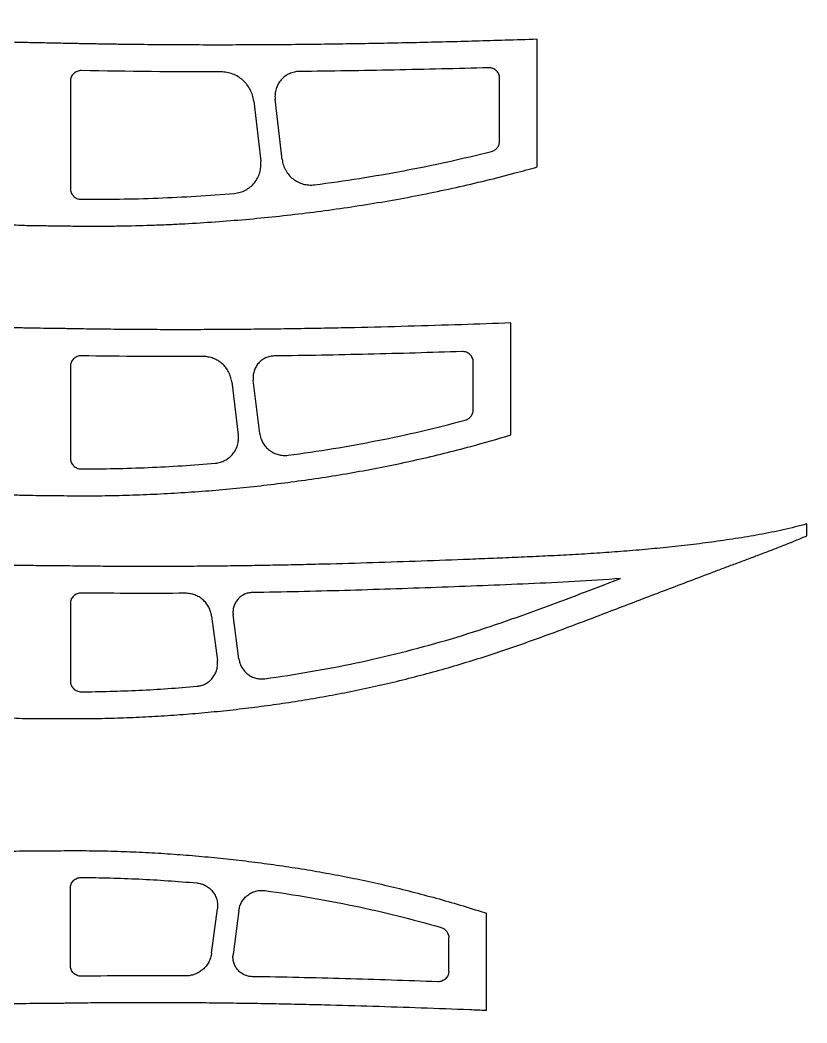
# Model space of a CAD drawing. Header units: millimetres. Extents: x -258 to 1189, y 0 to 841.
# Drawn here: x -200.7 to -127.5, y 499.2 to 592.5 of the extents above; entities that cross this region are included whole.
import ezdxf

# ---------------------------------------------------------------- set-up
doc = ezdxf.new("R2010")
doc.units = ezdxf.units.MM

msp = doc.modelspace()

# ---------------------------------------------------------------- linework, layer by layer
at = {"color": 7, "linetype": 'Continuous', "lineweight": 25}
for p, q in [((-152.556, 578.8112), (-152.556, 590.6826)), ((-156.056, 581.2294), (-156.056, 587.0441)), ((-196.0139, 586.7729), (-196.0139, 576.806)), ((-176.2978, 579.5017), (-176.9518, 585.1213)), ((-178.946, 584.9385), (-178.2952, 579.3415)), ((-155.0136, 553.8714), (-155.0136, 564.2915)), ((-196.0139, 560.2387), (-196.0139, 551.7171)), ((-158.5136, 556.2261), (-158.5136, 560.6352)), ((-178.3815, 554.0246), (-178.9932, 558.9665)), ((-180.9922, 558.8213), (-180.3803, 553.8738)), ((-127.4572, 544.4989), (-127.4554, 545.6016)), ((-196.0139, 538.1693), (-196.0139, 530.9835)), ((-182.8645, 537.021), (-182.3202, 532.9001)), ((-180.3202, 533.0404), (-180.8618, 537.139)), ((-196.0139, 504.519), (-196.0139, 511.7047)), ((-182.8645, 505.6673), (-182.3202, 509.7881)), ((-180.3202, 509.6479), (-180.8618, 505.5493)), ((-157.2821, 500.3236), (-157.2821, 509.3727)), ((-160.7821, 503.999), (-160.7821, 507.0889))]:
    msp.add_line(p, q, dxfattribs=at)
for points, knots in [([(-152.556, 590.6826), (-153.556, 590.6507), (-156.3845, 590.5628), (-161.0418, 590.432), (-165.6138, 590.3287), (-169.2714, 590.2631), (-172.0147, 590.2225), (-174.7578, 590.1903), (-177.5009, 590.1683), (-180.2439, 590.1549), (-182.9866, 590.1519), (-185.729, 590.1593), (-188.4711, 590.1789), (-190.7558, 590.2045), (-192.5833, 590.2309), (-193.9538, 590.2545), (-195.0958, 590.2754), (-196.0093, 590.2954), (-196.9227, 590.3136), (-198.0643, 590.3368), (-198.9778, 590.3537), (-199.9453, 590.3747), (-200.7114, 590.391), (-201.7329, 590.4156), (-202.4989, 590.4377), (-203.2648, 590.466), (-204.0303, 590.5005), (-204.7958, 590.5348), (-205.8165, 590.5795), (-207.0921, 590.6404), (-208.6226, 590.7162), (-210.1529, 590.7953), (-212.1928, 590.9062), (-214.2322, 591.0235), (-216.2711, 591.1482), (-217.8, 591.2446), (-219.3286, 591.344), (-220.857, 591.4462), (-222.3852, 591.5508), (-223.9132, 591.6574), (-225.441, 591.7656), (-226.9688, 591.8739), (-228.4966, 591.9803), (-230.0248, 592.0823), (-231.5533, 592.1774), (-232.8275, 592.2486), (-233.8471, 592.3019), (-234.6119, 592.3403), (-235.3767, 592.3772), (-236.1416, 592.4118), (-236.9067, 592.4415), (-237.6721, 592.4645), (-238.4377, 592.4757), (-239.2034, 592.4751), (-239.9689, 592.4576), (-240.734, 592.4261), (-241.4979, 592.3727), (-242.2604, 592.3027), (-243.0194, 592.1976), (-243.6349, 592.0198), (-244.0964, 591.8003), (-244.3695, 591.635), (-244.5752, 591.4841), (-244.774, 591.3242), (-244.9575, 591.1464), (-245.1012, 590.9756), (-245.1783, 590.8744), (-245.2326, 590.7958), (-245.2824, 590.7143), (-245.3266, 590.6295), (-245.3661, 590.5426), (-245.4056, 590.456), (-245.4403, 590.3677), (-245.4633, 590.2755), (-245.4811, 590.1821), (-245.4943, 590.0876), (-245.5036, 589.9926), (-245.5112, 589.8653), (-245.5136, 589.7056), (-245.4961, 589.5468), (-245.4788, 589.4208), (-245.4598, 589.3271), (-245.4354, 589.2347), (-245.3983, 589.1128), (-245.3427, 588.9633), (-245.2617, 588.7899), (-245.1419, 588.5646), (-244.9694, 588.2959), (-244.7408, 587.9888), (-244.4958, 587.6945), (-244.2396, 587.4099), (-243.9749, 587.1334), (-243.706, 586.8608), (-243.3434, 586.5016), (-242.8798, 586.0631), (-242.3077, 585.5542), (-241.718, 585.0656), (-241.1146, 584.5942), (-240.2931, 583.988), (-239.2382, 583.2693), (-237.9374, 582.4606), (-236.6044, 581.7063), (-235.2428, 581.0048), (-233.8553, 580.356), (-232.4465, 579.7551), (-231.0216, 579.1934), (-229.5827, 578.6686), (-228.1324, 578.1763), (-226.6718, 577.715), (-225.2025, 577.2826), (-223.7258, 576.8758), (-222.2426, 576.4931), (-220.7534, 576.1343), (-219.2586, 575.7992), (-217.2589, 575.3834), (-214.7477, 574.9198), (-212.2241, 574.5287), (-210.1994, 574.2558), (-208.6782, 574.0716), (-207.1548, 573.9062), (-205.6295, 573.7577), (-204.102, 573.632), (-202.5739, 573.514), (-201.0446, 573.4117), (-200.024, 573.3694), (-199.5139, 573.3583)], [0, 0, 0, 0, 0.01613316, 0.04563018, 0.07512721, 0.08987573, 0.10462424, 0.11937275, 0.13412127, 0.14886978, 0.1636183, 0.17836681, 0.19311533, 0.20786384, 0.2152381, 0.22261235, 0.22998661, 0.23367374, 0.23736087, 0.24473512, 0.25210938, 0.25210938, 0.26036012, 0.2644855, 0.26861087, 0.27273624, 0.27686161, 0.28098698, 0.28511235, 0.2933631, 0.30161384, 0.30986458, 0.31811533, 0.33461681, 0.34286755, 0.3511183, 0.35936904, 0.36761978, 0.37587053, 0.38412127, 0.39237201, 0.40062275, 0.4088735, 0.41712424, 0.42537498, 0.43362573, 0.4377511, 0.44187647, 0.44600184, 0.45012721, 0.45425258, 0.45837796, 0.46250333, 0.4666287, 0.47075407, 0.47487944, 0.47900481, 0.48313018, 0.48725556, 0.49138093, 0.49344361, 0.4955063, 0.49653764, 0.49756898, 0.49963167, 0.50066301, 0.50117868, 0.50169436, 0.50221003, 0.5027257, 0.50324137, 0.50375704, 0.50427271, 0.50478838, 0.50530406, 0.50581973, 0.5063354, 0.50685107, 0.50788241, 0.50891376, 0.50942943, 0.5099451, 0.51046077, 0.51097644, 0.51200779, 0.51303913, 0.51407047, 0.51613316, 0.51819584, 0.52025853, 0.52232121, 0.5243839, 0.52644659, 0.52850927, 0.53263464, 0.53676001, 0.54088539, 0.54501076, 0.54913613, 0.55738687, 0.56563761, 0.57388836, 0.5821391, 0.59038984, 0.59864059, 0.60689133, 0.61514207, 0.62339282, 0.63164356, 0.6398943, 0.64814504, 0.65639579, 0.66464653, 0.67289727, 0.68114802, 0.6976495, 0.71415099, 0.72240173, 0.73065247, 0.73890322, 0.74715396, 0.7554047, 0.76365545, 0.77190619, 0.78015693, 0.78015693, 0.78015693, 0.78015693]), ([(-157.0848, 588.0431), (-160.0172, 587.9586), (-162.9499, 587.8846), (-168.8162, 587.7664), (-171.7498, 587.7213), (-174.6839, 587.6921)], [0, 0, 0, 0, 0.5, 0.5, 1, 1, 1, 1]), ([(-156.056, 587.0441), (-156.056, 587.1113), (-156.0627, 587.1774), (-156.0891, 587.3074), (-156.109, 587.372), (-156.1609, 587.4947), (-156.1927, 587.5529), (-156.2678, 587.6628), (-156.3114, 587.7146), (-156.4541, 587.8533), (-156.5691, 587.9271), (-156.7544, 587.9993), (-156.8193, 588.0174), (-156.9511, 588.0403), (-157.0176, 588.045), (-157.0848, 588.0431)], [0, 0, 0, 0, 0.125, 0.125, 0.25, 0.25, 0.375, 0.375, 0.5, 0.5, 0.75, 0.75, 0.875, 0.875, 1, 1, 1, 1]), ([(-194.9944, 587.7729), (-195.0613, 587.7743), (-195.1271, 587.7689), (-195.2569, 587.7454), (-195.3215, 587.727), (-195.4447, 587.678), (-195.5033, 587.6477), (-195.6142, 587.5756), (-195.6668, 587.5334), (-195.8081, 587.3949), (-195.8845, 587.2825), (-195.9867, 587.0395), (-196.0139, 586.9066), (-196.0139, 586.7729)], [0, 0, 0, 0, 0.125, 0.125, 0.25, 0.25, 0.375, 0.375, 0.5, 0.5, 0.75, 0.75, 1, 1, 1, 1]), ([(-178.946, 584.9388), (-178.9677, 585.1253), (-179.0061, 585.307), (-179.1146, 585.661), (-179.1855, 585.8346), (-179.3581, 586.1664), (-179.4584, 586.3223), (-179.629, 586.5417), (-179.6893, 586.6124), (-179.8169, 586.7487), (-179.8844, 586.8145), (-180.0932, 587.0004), (-180.2422, 587.1104), (-180.5593, 587.3031), (-180.7293, 587.3862), (-181.0767, 587.5184), (-181.255, 587.5683), (-181.6207, 587.6358), (-181.8087, 587.6531), (-181.9966, 587.653)], [0, 0, 0, 0, 0.125, 0.125, 0.25, 0.25, 0.375, 0.375, 0.4375, 0.4375, 0.5, 0.5, 0.625, 0.625, 0.75, 0.75, 0.875, 0.875, 1, 1, 1, 1]), ([(-174.6844, 587.6921), (-174.8469, 587.6905), (-175.0064, 587.6719), (-175.3195, 587.6021), (-175.4748, 587.55), (-175.7673, 587.4161), (-175.9054, 587.3347), (-176.0999, 587.1905), (-176.1628, 587.1385), (-176.2815, 587.0294), (-176.3938, 586.9147), (-176.4936, 586.7891), (-176.587, 586.6579), (-176.6307, 586.5891), (-176.7498, 586.3778), (-176.8134, 586.2307), (-176.9097, 585.924), (-176.9421, 585.7633), (-176.9722, 585.4436), (-176.9707, 585.283), (-176.9519, 585.1215)], [0, 0, 0, 0, 0.125, 0.125, 0.25, 0.25, 0.375, 0.375, 0.4375, 0.4375, 0.5, 0.5625, 0.5625, 0.625, 0.625, 0.75, 0.75, 0.875, 0.875, 1, 1, 1, 1]), ([(-156.8107, 580.2602), (-156.7029, 580.2875), (-156.6024, 580.3316), (-156.4163, 580.453), (-156.3354, 580.5275), (-156.199, 580.7025), (-156.1465, 580.7994), (-156.0743, 581.0091), (-156.056, 581.1182), (-156.056, 581.2294)], [0, 0, 0, 0, 0.25, 0.25, 0.5, 0.5, 0.75, 0.75, 1, 1, 1, 1]), ([(-176.2978, 579.5015), (-176.2771, 579.3237), (-176.2392, 579.151), (-176.1574, 578.8992), (-176.126, 578.8165), (-176.0547, 578.6535), (-176.0146, 578.5731), (-175.8841, 578.3411), (-175.7829, 578.1966), (-175.5521, 577.9279), (-175.4217, 577.8034), (-175.1432, 577.586), (-174.994, 577.4915), (-174.6753, 577.3314), (-174.5088, 577.2677), (-174.1685, 577.1745), (-173.9923, 577.1443), (-173.6365, 577.1195), (-173.4589, 577.1247), (-173.2814, 577.1478)], [0, 0, 0, 0, 0.125, 0.125, 0.1875, 0.1875, 0.25, 0.25, 0.375, 0.375, 0.5, 0.5, 0.625, 0.625, 0.75, 0.75, 0.875, 0.875, 1, 1, 1, 1]), ([(-173.281, 577.1478), (-170.4929, 577.5094), (-167.7243, 577.9423), (-162.2331, 578.9755), (-159.5104, 579.576), (-156.8107, 580.2602)], [0, 0, 0, 0, 0.5, 0.5, 1, 1, 1, 1]), ([(-199.5139, 573.3583), (-199.0418, 573.3553), (-198.0975, 573.3475), (-196.6813, 573.3284), (-195.2651, 573.305), (-193.8487, 573.3001), (-192.4324, 573.3049), (-190.544, 573.3319), (-188.6562, 573.3828), (-186.7692, 573.4598), (-184.883, 573.5525), (-182.527, 573.7005), (-179.7031, 573.9255), (-176.8835, 574.1996), (-174.0689, 574.5203), (-171.2603, 574.8897), (-168.4585, 575.3085), (-164.7343, 575.9387), (-160.104, 576.8661), (-155.7449, 577.9321), (-153.239, 578.6186), (-152.556, 578.8112)], [0.47651529, 0.47651529, 0.47651529, 0.47651529, 0.49214029, 0.50776529, 0.52339029, 0.53901529, 0.55464029, 0.57026529, 0.60151529, 0.61714029, 0.63276529, 0.66401529, 0.69526529, 0.72651529, 0.75776529, 0.78901529, 0.82026529, 0.85151529, 0.91401529, 0.97651529, 1, 1, 1, 1]), ([(-180.7414, 576.3538), (-180.5609, 576.3688), (-180.385, 576.4017), (-180.1277, 576.4765), (-180.0431, 576.5058), (-179.8761, 576.5731), (-179.7936, 576.6113), (-179.5552, 576.7366), (-179.4063, 576.835), (-179.1282, 577.0615), (-178.9991, 577.1903), (-178.7725, 577.4667), (-178.6734, 577.6155), (-178.5043, 577.9351), (-178.4368, 578.1016), (-178.3612, 578.3586), (-178.3402, 578.4456), (-178.3069, 578.6223), (-178.2946, 578.7123), (-178.2716, 578.9816), (-178.2742, 579.1613), (-178.2951, 579.3412)], [0, 0, 0, 0, 0.125, 0.125, 0.1875, 0.1875, 0.25, 0.25, 0.375, 0.375, 0.5, 0.5, 0.625, 0.625, 0.75, 0.75, 0.8125, 0.8125, 0.875, 0.875, 1, 1, 1, 1]), ([(-196.0139, 576.806), (-196.0139, 576.7403), (-196.0075, 576.6757), (-195.9824, 576.5486), (-195.9634, 576.4854), (-195.9137, 576.3649), (-195.8834, 576.3077), (-195.8116, 576.1994), (-195.7698, 576.148), (-195.6327, 576.0098), (-195.5223, 575.9351), (-195.2836, 575.8344), (-195.1533, 575.8071), (-195.0219, 575.806)], [0, 0, 0, 0, 0.125, 0.125, 0.25, 0.25, 0.375, 0.375, 0.5, 0.5, 0.75, 0.75, 1, 1, 1, 1]), ([(-195.0219, 575.806), (-192.6379, 575.787), (-190.256, 575.8252), (-185.496, 576.0099), (-183.1179, 576.1558), (-180.7417, 576.3538)], [0, 0, 0, 0, 0.5, 0.5, 1, 1, 1, 1]), ([(-155.0136, 564.2915), (-156.5456, 564.237), (-159.7361, 564.1268), (-164.5855, 563.9771), (-168.7329, 563.8719), (-172.0515, 563.8031), (-174.5408, 563.7591), (-177.0305, 563.7228), (-179.5205, 563.6959), (-182.011, 563.6766), (-184.5019, 563.6668), (-186.9932, 563.6662), (-189.485, 563.6771), (-191.5619, 563.6944), (-193.2236, 563.7135), (-194.47, 563.731), (-195.5088, 563.748), (-196.3398, 563.7633), (-197.1709, 563.7748), (-198.2098, 563.788), (-199.0412, 563.8), (-199.9218, 563.8179), (-200.6193, 563.8285), (-201.5492, 563.8458), (-202.2467, 563.863), (-202.944, 563.8881), (-203.641, 563.9211), (-204.3381, 563.9534), (-205.2677, 563.9944), (-206.4295, 564.0516), (-207.8236, 564.1223), (-209.2178, 564.1957), (-211.0766, 564.2989), (-212.9353, 564.4079), (-214.7939, 564.5239), (-216.1878, 564.6133), (-217.5815, 564.7056), (-218.9753, 564.8003), (-220.3689, 564.8974), (-221.7626, 564.9965), (-223.1562, 565.0968), (-224.5499, 565.1972), (-225.9438, 565.296), (-227.338, 565.3908), (-228.7328, 565.4792), (-229.8955, 565.5455), (-230.826, 565.5952), (-231.5239, 565.6311), (-232.2219, 565.6658), (-232.92, 565.698), (-233.6183, 565.7258), (-234.3168, 565.7477), (-235.0157, 565.7579), (-235.7146, 565.7579), (-236.4134, 565.7418), (-237.1118, 565.7134), (-237.809, 565.6641), (-238.5051, 565.6007), (-239.1976, 565.5013), (-239.7578, 565.3328), (-240.1759, 565.126), (-240.4236, 564.9723), (-240.6091, 564.8314), (-240.7885, 564.6829), (-240.953, 564.5175), (-241.0808, 564.3588), (-241.1487, 564.2645), (-241.1962, 564.1913), (-241.2395, 564.1157), (-241.278, 564.0373), (-241.3119, 563.957), (-241.3445, 563.8765), (-241.3718, 563.7941), (-241.3881, 563.7089), (-241.4005, 563.623), (-241.4096, 563.5364), (-241.4155, 563.4495), (-241.4203, 563.3332), (-241.4231, 563.1874), (-241.408, 563.0423), (-241.396, 562.9268), (-241.3809, 562.8409), (-241.3603, 562.756), (-241.3289, 562.6441), (-241.2809, 562.5065), (-241.209, 562.3474), (-241.1025, 562.1401), (-240.9472, 561.8934), (-240.7406, 561.6115), (-240.5185, 561.3415), (-240.2857, 561.0808), (-240.0447, 560.8278), (-239.7999, 560.5783), (-239.4694, 560.2498), (-239.0471, 559.8486), (-238.5259, 559.3828), (-237.9884, 558.9359), (-237.4383, 558.5045), (-236.6894, 557.9498), (-235.7272, 557.2926), (-234.541, 556.5526), (-233.3249, 555.863), (-232.0829, 555.2212), (-230.817, 554.628), (-229.5317, 554.0786), (-228.2319, 553.5646), (-226.9191, 553.0851), (-225.5962, 552.6347), (-224.2638, 552.213), (-222.9236, 551.8175), (-221.5767, 551.4455), (-220.2241, 551.0956), (-218.866, 550.7675), (-217.5031, 550.4611), (-215.6798, 550.0808), (-213.3906, 549.657), (-211.0907, 549.2992), (-209.2458, 549.0495), (-207.8598, 548.8812), (-206.4721, 548.7296), (-205.0828, 548.594), (-203.6919, 548.4782), (-202.3006, 548.3697), (-200.9078, 548.2833), (-199.9783, 548.2587), (-199.5139, 548.2587)], [0, 0, 0, 0, 0.02724946, 0.05674649, 0.08624352, 0.10099203, 0.11574055, 0.13048906, 0.14523758, 0.15998609, 0.17473461, 0.18948312, 0.20423163, 0.21898015, 0.2263544, 0.23372866, 0.24110292, 0.24479005, 0.24847718, 0.25585143, 0.26322569, 0.26322569, 0.27147643, 0.2756018, 0.27972718, 0.28385255, 0.28797792, 0.29210329, 0.29622866, 0.3044794, 0.31273015, 0.32098089, 0.32923163, 0.34573312, 0.35398386, 0.36223461, 0.37048535, 0.37873609, 0.38698683, 0.39523758, 0.40348832, 0.41173906, 0.41998981, 0.42824055, 0.43649129, 0.44474203, 0.44886741, 0.45299278, 0.45711815, 0.46124352, 0.46536889, 0.46949426, 0.47361964, 0.47774501, 0.48187038, 0.48599575, 0.49012112, 0.49424649, 0.49837186, 0.50249724, 0.50455992, 0.50662261, 0.50765395, 0.50868529, 0.51074798, 0.51177932, 0.51229499, 0.51281066, 0.51332634, 0.51384201, 0.51435768, 0.51487335, 0.51538902, 0.51590469, 0.51642036, 0.51693604, 0.51745171, 0.51796738, 0.51899872, 0.52003006, 0.52054574, 0.52106141, 0.52157708, 0.52209275, 0.52312409, 0.52415544, 0.52518678, 0.52724946, 0.52931215, 0.53137484, 0.53343752, 0.53550021, 0.53756289, 0.53962558, 0.54375095, 0.54787632, 0.55200169, 0.55612707, 0.56025244, 0.56850318, 0.57675392, 0.58500467, 0.59325541, 0.60150615, 0.60975689, 0.61800764, 0.62625838, 0.63450912, 0.64275987, 0.65101061, 0.65926135, 0.6675121, 0.67576284, 0.68401358, 0.69226432, 0.70876581, 0.7252673, 0.73351804, 0.74176878, 0.75001952, 0.75827027, 0.76652101, 0.77477175, 0.7830225, 0.79127324, 0.79127324, 0.79127324, 0.79127324]), ([(-194.9978, 561.2389), (-195.0645, 561.2399), (-195.1302, 561.2344), (-195.2596, 561.2106), (-195.324, 561.192), (-195.4469, 561.1428), (-195.5052, 561.1124), (-195.6158, 561.0403), (-195.6681, 560.9981), (-195.809, 560.8596), (-195.885, 560.7473), (-195.9868, 560.5047), (-196.0139, 560.3722), (-196.0139, 560.2387)], [0, 0, 0, 0, 0.125, 0.125, 0.25, 0.25, 0.375, 0.375, 0.5, 0.5, 0.75, 0.75, 1, 1, 1, 1]), ([(-180.9922, 558.8213), (-181.0122, 558.9835), (-181.0467, 559.1413), (-181.1432, 559.4485), (-181.2058, 559.599), (-181.3577, 559.8868), (-181.4457, 560.0219), (-181.6451, 560.2751), (-181.7577, 560.3943), (-182.001, 560.6087), (-182.1311, 560.7038), (-182.4076, 560.8701), (-182.5557, 560.9418), (-182.8585, 561.0556), (-183.0137, 561.0984), (-183.3318, 561.156), (-183.4954, 561.1706), (-183.6588, 561.17)], [0, 0, 0, 0, 0.125, 0.125, 0.25, 0.25, 0.375, 0.375, 0.5, 0.5, 0.625, 0.625, 0.75, 0.75, 0.875, 0.875, 1, 1, 1, 1]), ([(-177.0222, 561.2237), (-177.1644, 561.2219), (-177.3039, 561.2052), (-177.5776, 561.1433), (-177.7133, 561.0972), (-177.9687, 560.9791), (-178.0892, 560.9073), (-178.3154, 560.738), (-178.4198, 560.6411), (-178.6042, 560.4299), (-178.6862, 560.3136), (-178.8236, 560.0665), (-178.8785, 559.9375), (-178.9611, 559.6686), (-178.9885, 559.5279), (-179.013, 559.2481), (-179.0106, 559.1076), (-178.9932, 558.9665)], [0, 0, 0, 0, 0.125, 0.125, 0.25, 0.25, 0.375, 0.375, 0.5, 0.5, 0.625, 0.625, 0.75, 0.75, 0.875, 0.875, 1, 1, 1, 1]), ([(-159.5464, 561.6342), (-162.458, 561.5387), (-165.3701, 561.4535), (-171.1953, 561.315), (-174.1084, 561.2606), (-177.0222, 561.2237)], [0, 0, 0, 0, 0.5, 0.5, 1, 1, 1, 1]), ([(-158.5136, 560.6352), (-158.5136, 560.7026), (-158.5203, 560.7689), (-158.5468, 560.8992), (-158.5668, 560.9639), (-158.619, 561.0869), (-158.6509, 561.1452), (-158.7264, 561.2553), (-158.7702, 561.3071), (-158.9136, 561.4458), (-159.029, 561.5196), (-159.215, 561.5914), (-159.2801, 561.6094), (-159.4123, 561.6318), (-159.479, 561.6364), (-159.5464, 561.6342)], [0, 0, 0, 0, 0.125, 0.125, 0.25, 0.25, 0.375, 0.375, 0.5, 0.5, 0.75, 0.75, 0.875, 0.875, 1, 1, 1, 1]), ([(-159.2533, 555.2608), (-159.1472, 555.2894), (-159.0485, 555.3343), (-158.8662, 555.4564), (-158.7868, 555.5308), (-158.6535, 555.7046), (-158.602, 555.8008), (-158.5316, 556.0079), (-158.5136, 556.1162), (-158.5136, 556.2261)], [0, 0, 0, 0, 0.25, 0.25, 0.5, 0.5, 0.75, 0.75, 1, 1, 1, 1]), ([(-175.7458, 551.9888), (-172.9485, 552.359), (-170.1733, 552.8086), (-164.6746, 553.8951), (-161.9514, 554.5325), (-159.2533, 555.2608)], [0, 0, 0, 0, 0.5, 0.5, 1, 1, 1, 1]), ([(-199.5139, 548.2587), (-199.085, 548.2546), (-198.2273, 548.2484), (-196.9407, 548.2353), (-195.6541, 548.2167), (-194.3674, 548.2165), (-193.0807, 548.2241), (-191.3654, 548.2541), (-189.6505, 548.3048), (-187.9366, 548.38), (-186.2233, 548.469), (-184.0834, 548.6096), (-181.5187, 548.8212), (-178.958, 549.0773), (-176.402, 549.3761), (-173.8514, 549.7186), (-171.3073, 550.1059), (-167.9257, 550.688), (-163.7217, 551.542), (-159.1384, 552.6759), (-156.2482, 553.4996), (-155.0136, 553.8714)], [0.45302719, 0.45302719, 0.45302719, 0.45302719, 0.46865219, 0.48427719, 0.49990219, 0.51552719, 0.53115219, 0.54677719, 0.57802719, 0.59365219, 0.60927719, 0.64052719, 0.67177719, 0.70302719, 0.73427719, 0.76552719, 0.79677719, 0.82802719, 0.89052719, 0.95302719, 1, 1, 1, 1]), ([(-182.5063, 551.251), (-182.3484, 551.2646), (-182.1946, 551.2937), (-181.8947, 551.3821), (-181.7471, 551.4421), (-181.4696, 551.5893), (-181.3396, 551.676), (-181.0971, 551.8752), (-180.9847, 551.9884), (-180.7877, 552.2313), (-180.7016, 552.3619), (-180.5552, 552.6425), (-180.497, 552.7884), (-180.4106, 553.0888), (-180.3822, 553.2452), (-180.3574, 553.5593), (-180.3608, 553.7165), (-180.3803, 553.8738)], [0, 0, 0, 0, 0.125, 0.125, 0.25, 0.25, 0.375, 0.375, 0.5, 0.5, 0.625, 0.625, 0.75, 0.75, 0.875, 0.875, 1, 1, 1, 1]), ([(-178.3814, 554.0246), (-178.3623, 553.8701), (-178.3283, 553.7201), (-178.2316, 553.4287), (-178.1679, 553.2858), (-178.0149, 553.0175), (-177.9262, 552.8924), (-177.7242, 552.6598), (-177.6101, 552.5521), (-177.3669, 552.3642), (-177.2368, 552.2825), (-176.9591, 552.1446), (-176.8139, 552.0897), (-176.5176, 552.0097), (-176.3644, 551.984), (-176.0547, 551.9634), (-175.9002, 551.9684), (-175.7458, 551.9888)], [0, 0, 0, 0, 0.125, 0.125, 0.25, 0.25, 0.375, 0.375, 0.5, 0.5, 0.625, 0.625, 0.75, 0.75, 0.875, 0.875, 1, 1, 1, 1]), ([(-196.0139, 551.7171), (-196.0139, 551.6512), (-196.0075, 551.5863), (-195.9821, 551.4587), (-195.963, 551.3952), (-195.9129, 551.2743), (-195.8822, 551.2169), (-195.8099, 551.1083), (-195.7677, 551.0568), (-195.6297, 550.9185), (-195.5183, 550.8439), (-195.2782, 550.744), (-195.1471, 550.7173), (-195.0151, 550.7171)], [0, 0, 0, 0, 0.125, 0.125, 0.25, 0.25, 0.375, 0.375, 0.5, 0.5, 0.75, 0.75, 1, 1, 1, 1]), ([(-195.0151, 550.7171), (-193.971, 550.7159), (-192.9272, 550.7248), (-190.8407, 550.7692), (-189.7978, 550.8019), (-186.6707, 550.9371), (-184.5876, 551.0719), (-182.5063, 551.251)], [0, 0, 0, 0, 0.25, 0.25, 0.5, 0.5, 1, 1, 1, 1]), ([(-127.4554, 545.6016), (-127.8189, 545.4985), (-128.5506, 545.3089), (-129.6532, 545.0477), (-130.7612, 544.8124), (-131.8732, 544.599), (-132.9884, 544.4048), (-134.1057, 544.2263), (-135.2247, 544.0602), (-136.3448, 543.9049), (-137.466, 543.7595), (-138.962, 543.5782), (-140.834, 543.3747), (-143.0829, 543.1652), (-145.3332, 542.9842), (-147.5847, 542.8302), (-149.8369, 542.6986), (-152.0894, 542.5846), (-154.3421, 542.4838), (-156.5946, 542.3915), (-159.5978, 542.2732), (-163.3515, 542.1313), (-167.8565, 541.9782), (-171.6121, 541.8712), (-174.6177, 541.7994), (-176.8726, 541.7524), (-179.1283, 541.7122), (-181.3848, 541.6809), (-183.6422, 541.656), (-185.9007, 541.64), (-188.1603, 541.6321), (-190.421, 541.635), (-192.306, 541.6445), (-193.8146, 541.657), (-194.9465, 541.6689), (-195.8899, 541.6822), (-196.6449, 541.6931), (-197.4, 541.6985), (-198.3441, 541.7024), (-199.0997, 541.71), (-199.9001, 541.7249), (-200.5342, 541.7304), (-201.3797, 541.7408), (-202.0139, 541.7535), (-202.648, 541.7757), (-203.2817, 541.8072), (-203.9156, 541.8377), (-204.761, 541.8754), (-205.8178, 541.9291), (-207.0861, 541.9951), (-208.3547, 542.0632), (-210.0463, 542.1593), (-211.7382, 542.2607), (-213.4303, 542.3685), (-214.6995, 542.4516), (-215.9689, 542.5373), (-217.2383, 542.6252), (-218.5078, 542.7153), (-219.7774, 542.8075), (-221.0471, 542.9005), (-222.3171, 542.9936), (-223.5873, 543.0854), (-224.8579, 543.1736), (-226.1292, 543.2559), (-227.1891, 543.3175), (-228.0372, 543.364), (-228.6734, 543.3976), (-229.3097, 543.4301), (-229.9462, 543.4602), (-230.5828, 543.4862), (-231.2197, 543.507), (-231.8569, 543.5164), (-232.4942, 543.5169), (-233.1313, 543.5021), (-233.7682, 543.4767), (-234.4039, 543.4311), (-235.0387, 543.3738), (-235.6697, 543.2796), (-236.1789, 543.1196), (-236.5571, 542.9247), (-236.7812, 542.7816), (-236.9479, 542.6499), (-237.1095, 542.5119), (-237.2565, 542.358), (-237.3697, 542.2105), (-237.4291, 542.1225), (-237.4703, 542.0544), (-237.5077, 541.9842), (-237.5408, 541.9117), (-237.5695, 541.8375), (-237.5959, 541.7626), (-237.6161, 541.6858), (-237.6265, 541.607), (-237.6338, 541.528), (-237.639, 541.4486), (-237.6419, 541.3691), (-237.6442, 541.263), (-237.6472, 541.1301), (-237.6343, 540.9977), (-237.6272, 540.8919), (-237.6157, 540.8131), (-237.5987, 540.7353), (-237.5725, 540.6324), (-237.5316, 540.506), (-237.468, 540.3599), (-237.3738, 540.1693), (-237.2344, 539.943), (-237.0481, 539.6843), (-236.8471, 539.4368), (-236.636, 539.198), (-236.4167, 538.9667), (-236.1942, 538.7386), (-235.8935, 538.4384), (-235.5092, 538.0717), (-235.035, 537.6456), (-234.5456, 537.2372), (-234.0448, 536.8428), (-233.3629, 536.3356), (-232.4863, 535.7352), (-231.4059, 535.0585), (-230.2976, 534.4287), (-229.1661, 533.8419), (-228.0124, 533.3002), (-226.8411, 532.7983), (-225.6569, 532.3283), (-224.4604, 531.8906), (-223.255, 531.4788), (-222.041, 531.0938), (-220.82, 530.7324), (-219.593, 530.3925), (-218.3608, 530.0728), (-217.1239, 529.773), (-215.8825, 529.493), (-214.2222, 529.1457), (-212.1379, 528.7586), (-210.0444, 528.4315), (-208.3655, 528.2033), (-207.1044, 528.0495), (-205.8419, 527.9107), (-204.5782, 527.787), (-203.3133, 527.6803), (-202.0483, 527.5806), (-200.7816, 527.5089), (-199.9361, 527.5006), (-199.5139, 527.5109)], [0, 0, 0, 0, 0.0073743, 0.0147485, 0.0221228, 0.029497, 0.0368713, 0.0442455, 0.0516198, 0.0589941, 0.0663683, 0.0737426, 0.0884911, 0.1032396, 0.1179881, 0.1327366, 0.1474851, 0.1622337, 0.1769822, 0.1917307, 0.2064792, 0.2359762, 0.2654733, 0.2949703, 0.3097188, 0.3244673, 0.3392158, 0.3539643, 0.3687129, 0.3834614, 0.3982099, 0.4129584, 0.4277069, 0.4350812, 0.4424554, 0.4498297, 0.4535168, 0.4572039, 0.4645782, 0.4719524, 0.4719524, 0.4802032, 0.4843286, 0.4884539, 0.4925793, 0.4967047, 0.5008301, 0.5049554, 0.5132062, 0.5214569, 0.5297077, 0.5379584, 0.5544599, 0.5627106, 0.5709614, 0.5792121, 0.5874629, 0.5957136, 0.6039643, 0.6122151, 0.6204658, 0.6287166, 0.6369673, 0.6452181, 0.6534688, 0.6575942, 0.6617195, 0.6658449, 0.6699703, 0.6740957, 0.678221, 0.6823464, 0.6864718, 0.6905971, 0.6947225, 0.6988479, 0.7029733, 0.7070986, 0.711224, 0.7132867, 0.7153494, 0.7163807, 0.7174121, 0.7194747, 0.7205061, 0.7210218, 0.7215374, 0.7220531, 0.7225688, 0.7230844, 0.7236001, 0.7241158, 0.7246315, 0.7251471, 0.7256628, 0.7261785, 0.7266941, 0.7277255, 0.7287568, 0.7292725, 0.7297882, 0.7303038, 0.7308195, 0.7318509, 0.7328822, 0.7339135, 0.7359762, 0.7380389, 0.7401016, 0.7421643, 0.744227, 0.7462897, 0.7483523, 0.7524777, 0.7566031, 0.7607285, 0.7648538, 0.7689792, 0.7772299, 0.7854807, 0.7937314, 0.8019822, 0.8102329, 0.8184837, 0.8267344, 0.8349851, 0.8432359, 0.8514866, 0.8597374, 0.8679881, 0.8762389, 0.8844896, 0.8927403, 0.9009911, 0.9174926, 0.9339941, 0.9422448, 0.9504955, 0.9587463, 0.966997, 0.9752478, 0.9834985, 0.9917493, 1, 1, 1, 1]), ([(-199.5139, 527.5109), (-199.1249, 527.5059), (-198.347, 527.501), (-197.18, 527.4934), (-196.0131, 527.4792), (-194.8461, 527.4835), (-193.6792, 527.4936), (-192.1235, 527.5264), (-190.5684, 527.577), (-189.0142, 527.6505), (-187.4605, 527.7361), (-185.5201, 527.8698), (-183.1946, 528.0691), (-180.8729, 528.3086), (-178.5556, 528.587), (-176.2433, 528.9049), (-173.9369, 529.2631), (-170.8716, 529.8008), (-167.0611, 530.5868), (-162.5323, 531.7219), (-158.7993, 532.8182), (-155.8406, 533.7832), (-152.8991, 534.7993), (-149.9794, 535.8764), (-147.0694, 536.9789), (-144.8892, 537.8121), (-142.7091, 538.6454), (-140.5287, 539.4777), (-138.3472, 540.3074), (-136.5276, 540.9945), (-135.0709, 541.5413), (-133.9778, 541.9499), (-132.8844, 542.3576), (-131.7919, 542.7679), (-130.7021, 543.1851), (-129.6154, 543.6106), (-128.5331, 544.0469), (-127.8148, 544.3458), (-127.4572, 544.4989)], [0, 0, 0, 0, 0.015625, 0.03125, 0.046875, 0.0625, 0.078125, 0.09375, 0.125, 0.140625, 0.15625, 0.1875, 0.21875, 0.25, 0.28125, 0.3125, 0.34375, 0.375, 0.4375, 0.5, 0.5625, 0.59375, 0.625, 0.6875, 0.71875, 0.75, 0.78125, 0.8125, 0.84375, 0.875, 0.890625, 0.90625, 0.921875, 0.9375, 0.953125, 0.96875, 0.984375, 1, 1, 1, 1]), ([(-144.8051, 540.5212), (-147.6543, 540.3039), (-150.5077, 540.1522), (-154.7902, 539.9617), (-156.2181, 539.9042), (-159.0739, 539.7915), (-160.5019, 539.7367), (-164.7861, 539.5783), (-167.6425, 539.4822), (-173.3562, 539.3232), (-176.2135, 539.2592), (-179.0713, 539.2138)], [0, 0, 0, 0, 0.25, 0.25, 0.375, 0.375, 0.5, 0.5, 0.75, 0.75, 1, 1, 1, 1]), ([(-177.9095, 531.2012), (-176.4847, 531.3952), (-175.0645, 531.6117), (-172.235, 532.0972), (-170.8257, 532.3659), (-166.6145, 533.2534), (-163.8295, 533.9569), (-159.6875, 535.1702), (-158.3148, 535.6012), (-155.5851, 536.5103), (-154.2287, 536.9875), (-151.5261, 537.9699), (-150.1799, 538.4747), (-147.4909, 539.4936), (-146.1482, 540.0079), (-144.8051, 540.5212)], [0, 0, 0, 0, 0.125, 0.125, 0.25, 0.25, 0.5, 0.5, 0.625, 0.625, 0.75, 0.75, 0.875, 0.875, 1, 1, 1, 1]), ([(-195.0015, 539.1694), (-195.0681, 539.1703), (-195.1336, 539.1645), (-195.2626, 539.1403), (-195.3268, 539.1216), (-195.4493, 539.0722), (-195.5074, 539.0417), (-195.6175, 538.9695), (-195.6697, 538.9273), (-195.8099, 538.7888), (-195.8856, 538.6768), (-195.987, 538.4347), (-196.0139, 538.3024), (-196.0139, 538.1693)], [0, 0, 0, 0, 0.125, 0.125, 0.25, 0.25, 0.375, 0.375, 0.5, 0.5, 0.75, 0.75, 1, 1, 1, 1]), ([(-185.3026, 539.1442), (-186.9191, 539.1341), (-188.5357, 539.1307), (-191.7686, 539.1394), (-193.3851, 539.1494), (-195.0015, 539.1694)], [0, 0, 0, 0, 0.5, 0.5, 1, 1, 1, 1]), ([(-182.8645, 537.0211), (-182.884, 537.1683), (-182.9165, 537.3116), (-183.0063, 537.5903), (-183.0642, 537.7266), (-183.2042, 537.9873), (-183.285, 538.1096), (-183.4677, 538.3387), (-183.5707, 538.4464), (-183.7931, 538.6401), (-183.9118, 538.726), (-184.1639, 538.8759), (-184.2988, 538.9404), (-184.5746, 539.0427), (-184.7159, 539.0811), (-185.0052, 539.1324), (-185.1539, 539.1451), (-185.3024, 539.1442)], [0, 0, 0, 0, 0.125, 0.125, 0.25, 0.25, 0.375, 0.375, 0.5, 0.5, 0.625, 0.625, 0.75, 0.75, 0.875, 0.875, 1, 1, 1, 1]), ([(-179.0714, 539.2137), (-179.2016, 539.2117), (-179.3291, 539.196), (-179.5794, 539.1383), (-179.7034, 539.0956), (-179.9367, 538.9864), (-180.0466, 538.9202), (-180.2529, 538.7641), (-180.3479, 538.6749), (-180.5156, 538.4807), (-180.59, 538.3737), (-180.7142, 538.1468), (-180.7637, 538.0284), (-180.8375, 537.7817), (-180.8617, 537.6528), (-180.8821, 537.3967), (-180.8789, 537.2682), (-180.8619, 537.1391)], [0, 0, 0, 0, 0.125, 0.125, 0.25, 0.25, 0.375, 0.375, 0.5, 0.5, 0.625, 0.625, 0.75, 0.75, 0.875, 0.875, 1, 1, 1, 1]), ([(-184.2535, 530.4896), (-184.1089, 530.5023), (-183.9681, 530.5294), (-183.6937, 530.6111), (-183.5586, 530.6666), (-183.3049, 530.8023), (-183.1862, 530.8822), (-182.9648, 531.0657), (-182.8623, 531.1699), (-182.683, 531.3932), (-182.6048, 531.5134), (-182.4722, 531.7713), (-182.4198, 531.9051), (-182.3425, 532.1808), (-182.3174, 532.3244), (-182.297, 532.6122), (-182.3012, 532.7561), (-182.3202, 532.9)], [0, 0, 0, 0, 0.125, 0.125, 0.25, 0.25, 0.375, 0.375, 0.5, 0.5, 0.625, 0.625, 0.75, 0.75, 0.875, 0.875, 1, 1, 1, 1]), ([(-180.3202, 533.0402), (-180.3017, 532.8998), (-180.2696, 532.7636), (-180.1796, 532.4991), (-180.1208, 532.3696), (-179.9798, 532.1264), (-179.8982, 532.0131), (-179.7131, 531.8027), (-179.6087, 531.7054), (-179.3864, 531.5357), (-179.2676, 531.4621), (-179.0144, 531.338), (-178.8819, 531.2887), (-178.6119, 531.2172), (-178.4726, 531.1945), (-178.1907, 531.1769), (-178.05, 531.182), (-177.9097, 531.2011)], [0, 0, 0, 0, 0.125, 0.125, 0.25, 0.25, 0.375, 0.375, 0.5, 0.5, 0.625, 0.625, 0.75, 0.75, 0.875, 0.875, 1, 1, 1, 1]), ([(-196.0139, 530.9835), (-196.0139, 530.9173), (-196.0074, 530.8521), (-195.9819, 530.724), (-195.9625, 530.6603), (-195.912, 530.5389), (-195.8812, 530.4814), (-195.8082, 530.3724), (-195.7657, 530.3209), (-195.6266, 530.1825), (-195.5145, 530.1081), (-195.2728, 530.0088), (-195.141, 529.9828), (-195.0085, 529.9836)], [0, 0, 0, 0, 0.125, 0.125, 0.25, 0.25, 0.375, 0.375, 0.5, 0.5, 0.75, 0.75, 1, 1, 1, 1]), ([(-195.0085, 529.9836), (-194.5596, 529.986), (-194.1107, 529.9896), (-193.2133, 530.0035), (-192.7647, 530.0136), (-191.4192, 530.0494), (-190.5226, 530.082), (-187.834, 530.2103), (-186.0431, 530.3318), (-184.2537, 530.4896)], [0, 0, 0, 0, 0.125, 0.125, 0.25, 0.25, 0.5, 0.5, 1, 1, 1, 1]), ([(-157.2821, 500.3236), (-157.8038, 500.3443), (-159.827, 500.4237), (-163.3515, 500.5569), (-167.8565, 500.71), (-171.6121, 500.817), (-174.6177, 500.8888), (-176.8726, 500.9358), (-179.1283, 500.976), (-181.3848, 501.0074), (-183.6422, 501.0322), (-185.9007, 501.0483), (-188.1603, 501.0562), (-190.421, 501.0533), (-192.306, 501.0437), (-193.8146, 501.0313), (-194.9465, 501.0194), (-195.8899, 501.006), (-196.6449, 500.9951), (-197.4, 500.9898), (-198.3441, 500.9858), (-199.0997, 500.9783), (-199.9001, 500.9634), (-200.5342, 500.9578), (-201.3797, 500.9474), (-202.0139, 500.9347), (-202.648, 500.9125), (-203.2817, 500.881), (-203.9156, 500.8506), (-204.761, 500.8128), (-205.8178, 500.7592), (-207.0861, 500.6932), (-208.3547, 500.625), (-210.0463, 500.5289), (-211.7382, 500.4276), (-213.4303, 500.3197), (-214.6995, 500.2366), (-215.9689, 500.1509), (-217.2383, 500.0631), (-218.5078, 499.9729), (-219.7774, 499.8808), (-221.0471, 499.7878), (-222.3171, 499.6947), (-223.5873, 499.6028), (-224.8579, 499.5147), (-226.1292, 499.4324), (-227.1891, 499.3708), (-228.0372, 499.3243), (-228.6734, 499.2907), (-229.3097, 499.2582), (-229.9462, 499.2281), (-230.5828, 499.202), (-231.2197, 499.1813), (-231.8569, 499.1719), (-232.4942, 499.1713), (-233.1313, 499.1862), (-233.7682, 499.2116), (-234.4039, 499.2571), (-235.0387, 499.3145), (-235.6697, 499.4086), (-236.1789, 499.5686), (-236.5571, 499.7636), (-236.7812, 499.9067), (-236.9479, 500.0384), (-237.1095, 500.1763), (-237.2565, 500.3303), (-237.3697, 500.4777), (-237.4291, 500.5657), (-237.4703, 500.6338), (-237.5077, 500.7041), (-237.5408, 500.7765), (-237.5695, 500.8507), (-237.5959, 500.9257), (-237.6161, 501.0025), (-237.6265, 501.0812), (-237.6338, 501.1602), (-237.639, 501.2396), (-237.6419, 501.3191), (-237.6442, 501.4253), (-237.6472, 501.5582), (-237.6343, 501.6905), (-237.6272, 501.7963), (-237.6157, 501.8752), (-237.5987, 501.953), (-237.5725, 502.0558), (-237.5316, 502.1823), (-237.468, 502.3284), (-237.3738, 502.5189), (-237.2344, 502.7453), (-237.0481, 503.004), (-236.8471, 503.2514), (-236.636, 503.4902), (-236.4167, 503.7215), (-236.1942, 503.9497), (-235.8935, 504.2499), (-235.5092, 504.6166), (-235.035, 505.0426), (-234.5456, 505.4511), (-234.0448, 505.8455), (-233.3629, 506.3526), (-232.4863, 506.953), (-231.4059, 507.6298), (-230.2976, 508.2595), (-229.1661, 508.8463), (-228.0124, 509.3881), (-226.8411, 509.8899), (-225.6569, 510.36), (-224.4604, 510.7976), (-223.255, 511.2094), (-222.041, 511.5944), (-220.82, 511.9559), (-219.593, 512.2957), (-218.3608, 512.6155), (-217.1239, 512.9152), (-215.8825, 513.1952), (-214.2222, 513.5426), (-212.1379, 513.9296), (-210.0444, 514.2568), (-208.3655, 514.485), (-207.1044, 514.6387), (-205.8419, 514.7775), (-204.5782, 514.9012), (-203.3133, 515.008), (-202.0483, 515.1076), (-200.7816, 515.1794), (-199.9361, 515.1876), (-199.5139, 515.1773)], [0, 0, 0, 0, 0.01024662, 0.03974365, 0.06924067, 0.0987377, 0.11348622, 0.12823473, 0.14298324, 0.15773176, 0.17248027, 0.18722879, 0.2019773, 0.21672581, 0.23147433, 0.23884859, 0.24622284, 0.2535971, 0.25728423, 0.26097136, 0.26834561, 0.27571987, 0.27571987, 0.28397061, 0.28809598, 0.29222136, 0.29634673, 0.3004721, 0.30459747, 0.30872284, 0.31697359, 0.32522433, 0.33347507, 0.34172581, 0.3582273, 0.36647804, 0.37472879, 0.38297953, 0.39123027, 0.39948101, 0.40773176, 0.4159825, 0.42423324, 0.43248399, 0.44073473, 0.44898547, 0.45723622, 0.46136159, 0.46548696, 0.46961233, 0.4737377, 0.47786307, 0.48198844, 0.48611382, 0.49023919, 0.49436456, 0.49848993, 0.5026153, 0.50674067, 0.51086605, 0.51499142, 0.5170541, 0.51911679, 0.52014813, 0.52117947, 0.52324216, 0.5242735, 0.52478917, 0.52530485, 0.52582052, 0.52633619, 0.52685186, 0.52736753, 0.5278832, 0.52839887, 0.52891455, 0.52943022, 0.52994589, 0.53046156, 0.5314929, 0.53252425, 0.53303992, 0.53355559, 0.53407126, 0.53458693, 0.53561827, 0.53664962, 0.53768096, 0.53974365, 0.54180633, 0.54386902, 0.5459317, 0.54799439, 0.55005707, 0.55211976, 0.55624513, 0.5603705, 0.56449587, 0.56862125, 0.57274662, 0.58099736, 0.5892481, 0.59749885, 0.60574959, 0.61400033, 0.62225108, 0.63050182, 0.63875256, 0.6470033, 0.65525405, 0.66350479, 0.67175553, 0.68000628, 0.68825702, 0.69650776, 0.7047585, 0.72125999, 0.73776148, 0.74601222, 0.75426296, 0.76251371, 0.77076445, 0.77901519, 0.78726593, 0.79551668, 0.80376742, 0.80376742, 0.80376742, 0.80376742]), ([(-199.5139, 515.1773), (-199.1249, 515.1823), (-198.347, 515.1873), (-197.18, 515.1949), (-196.0131, 515.209), (-194.8461, 515.2048), (-193.6792, 515.1946), (-192.1235, 515.1619), (-190.5684, 515.1113), (-189.0142, 515.0378), (-187.4605, 514.9521), (-185.5201, 514.8184), (-183.1946, 514.6191), (-180.8729, 514.3796), (-178.5556, 514.1012), (-176.2433, 513.7834), (-173.9369, 513.4252), (-170.8716, 512.8875), (-167.0611, 512.1014), (-162.5323, 510.9663), (-159.284, 510.0124), (-157.5418, 509.4565), (-157.2821, 509.3727)], [0.42654031, 0.42654031, 0.42654031, 0.42654031, 0.44216531, 0.45779031, 0.47341531, 0.48904031, 0.50466531, 0.52029031, 0.55154031, 0.56716531, 0.58279031, 0.61404031, 0.64529031, 0.67654031, 0.70779031, 0.73904031, 0.77029031, 0.80154031, 0.86404031, 0.92654031, 0.98904031, 1, 1, 1, 1]), ([(-196.0139, 511.7047), (-196.0139, 511.771), (-196.0074, 511.8361), (-195.9819, 511.9643), (-195.9625, 512.028), (-195.912, 512.1493), (-195.8812, 512.2069), (-195.8082, 512.3158), (-195.7657, 512.3673), (-195.6266, 512.5058), (-195.5145, 512.5802), (-195.2728, 512.6794), (-195.141, 512.7054), (-195.0085, 512.7047)], [0, 0, 0, 0, 0.125, 0.125, 0.25, 0.25, 0.375, 0.375, 0.5, 0.5, 0.75, 0.75, 1, 1, 1, 1]), ([(-195.0085, 512.7047), (-194.5596, 512.7022), (-194.1107, 512.6986), (-193.2133, 512.6847), (-192.7647, 512.6746), (-191.4192, 512.6388), (-190.5226, 512.6062), (-187.834, 512.478), (-186.0431, 512.3564), (-184.2537, 512.1987)], [0, 0, 0, 0, 0.125, 0.125, 0.25, 0.25, 0.5, 0.5, 1, 1, 1, 1]), ([(-184.2535, 512.1987), (-184.1089, 512.1859), (-183.9681, 512.1588), (-183.6937, 512.0771), (-183.5586, 512.0216), (-183.3049, 511.8859), (-183.1862, 511.8061), (-182.9648, 511.6225), (-182.8623, 511.5184), (-182.683, 511.2951), (-182.6048, 511.1749), (-182.4722, 510.9169), (-182.4198, 510.7831), (-182.3425, 510.5074), (-182.3174, 510.3639), (-182.297, 510.0761), (-182.3012, 509.9322), (-182.3202, 509.7883)], [0, 0, 0, 0, 0.125, 0.125, 0.25, 0.25, 0.375, 0.375, 0.5, 0.5, 0.625, 0.625, 0.75, 0.75, 0.875, 0.875, 1, 1, 1, 1]), ([(-180.3202, 509.648), (-180.3017, 509.7885), (-180.2696, 509.9247), (-180.1796, 510.1891), (-180.1208, 510.3187), (-179.9798, 510.5618), (-179.8982, 510.6751), (-179.7131, 510.8855), (-179.6087, 510.9829), (-179.3864, 511.1526), (-179.2676, 511.2262), (-179.0144, 511.3503), (-178.8819, 511.3996), (-178.6119, 511.4711), (-178.4726, 511.4938), (-178.1907, 511.5113), (-178.05, 511.5062), (-177.9097, 511.4871)], [0, 0, 0, 0, 0.125, 0.125, 0.25, 0.25, 0.375, 0.375, 0.5, 0.5, 0.625, 0.625, 0.75, 0.75, 0.875, 0.875, 1, 1, 1, 1]), ([(-177.9095, 511.4871), (-176.5154, 511.2972), (-175.1272, 511.0861), (-172.3648, 510.6145), (-170.9904, 510.3543), (-166.8885, 509.4977), (-164.1831, 508.8225), (-161.5051, 508.0495)], [0, 0, 0, 0, 0.25, 0.25, 0.5, 0.5, 1, 1, 1, 1]), ([(-161.5051, 508.0495), (-161.4009, 508.0195), (-161.3043, 507.9737), (-161.126, 507.851), (-161.0485, 507.7767), (-160.8536, 507.5181), (-160.7821, 507.3058), (-160.7821, 507.0889)], [0, 0, 0, 0, 0.25, 0.25, 0.5, 0.5, 1, 1, 1, 1]), ([(-182.8645, 505.6671), (-182.884, 505.5199), (-182.9165, 505.3767), (-183.0063, 505.098), (-183.0642, 504.9616), (-183.2042, 504.7009), (-183.285, 504.5786), (-183.4677, 504.3495), (-183.5707, 504.2418), (-183.7931, 504.0481), (-183.9118, 503.9623), (-184.1639, 503.8124), (-184.2988, 503.7479), (-184.5746, 503.6455), (-184.7159, 503.6071), (-185.0052, 503.5559), (-185.1539, 503.5431), (-185.3024, 503.5441)], [0, 0, 0, 0, 0.125, 0.125, 0.25, 0.25, 0.375, 0.375, 0.5, 0.5, 0.625, 0.625, 0.75, 0.75, 0.875, 0.875, 1, 1, 1, 1]), ([(-179.0714, 503.4745), (-179.2016, 503.4766), (-179.3291, 503.4923), (-179.5794, 503.55), (-179.7034, 503.5927), (-179.9367, 503.7018), (-180.0466, 503.768), (-180.2529, 503.9241), (-180.3479, 504.0133), (-180.5156, 504.2076), (-180.59, 504.3145), (-180.7142, 504.5414), (-180.7637, 504.6599), (-180.8375, 504.9065), (-180.8617, 505.0355), (-180.8821, 505.2915), (-180.8789, 505.4201), (-180.8619, 505.5491)], [0, 0, 0, 0, 0.125, 0.125, 0.25, 0.25, 0.375, 0.375, 0.5, 0.5, 0.625, 0.625, 0.75, 0.75, 0.875, 0.875, 1, 1, 1, 1]), ([(-195.0015, 503.5188), (-195.0681, 503.518), (-195.1336, 503.5237), (-195.2626, 503.5479), (-195.3268, 503.5667), (-195.4493, 503.6161), (-195.5074, 503.6465), (-195.6175, 503.7188), (-195.6697, 503.761), (-195.8099, 503.8994), (-195.8856, 504.0115), (-195.987, 504.2536), (-196.0139, 504.3859), (-196.0139, 504.519)], [0, 0, 0, 0, 0.125, 0.125, 0.25, 0.25, 0.375, 0.375, 0.5, 0.5, 0.75, 0.75, 1, 1, 1, 1]), ([(-160.7821, 503.999), (-160.7821, 503.9314), (-160.7889, 503.865), (-160.8155, 503.7344), (-160.8356, 503.6695), (-160.8881, 503.5462), (-160.9202, 503.4878), (-160.996, 503.3776), (-161.04, 503.3257), (-161.1841, 503.1869), (-161.3, 503.1133), (-161.4867, 503.0418), (-161.5522, 503.024), (-161.6847, 503.0021), (-161.7516, 502.9978), (-161.8191, 503.0003)], [0, 0, 0, 0, 0.125, 0.125, 0.25, 0.25, 0.375, 0.375, 0.5, 0.5, 0.75, 0.75, 0.875, 0.875, 1, 1, 1, 1]), ([(-185.3026, 503.5441), (-186.9191, 503.5541), (-188.5357, 503.5576), (-191.7686, 503.5489), (-193.3851, 503.5389), (-195.0015, 503.5188)], [0, 0, 0, 0, 0.5, 0.5, 1, 1, 1, 1]), ([(-161.8191, 503.0003), (-164.6935, 503.1067), (-167.5681, 503.2038), (-173.3187, 503.3642), (-176.1946, 503.4288), (-179.0713, 503.4745)], [0, 0, 0, 0, 0.5, 0.5, 1, 1, 1, 1])]:
    msp.add_open_spline(points, degree=3, knots=knots, dxfattribs=at)
for points in [[(-181.9968, 587.653), (-186.3297, 587.6504), (-190.6623, 587.6884), (-194.9944, 587.7729)], [(-183.6588, 561.17), (-187.4387, 561.1574), (-191.2184, 561.1779), (-194.9978, 561.2389)]]:
    msp.add_open_spline(points, degree=3, dxfattribs=at)

doc.saveas('drawing.dxf')
